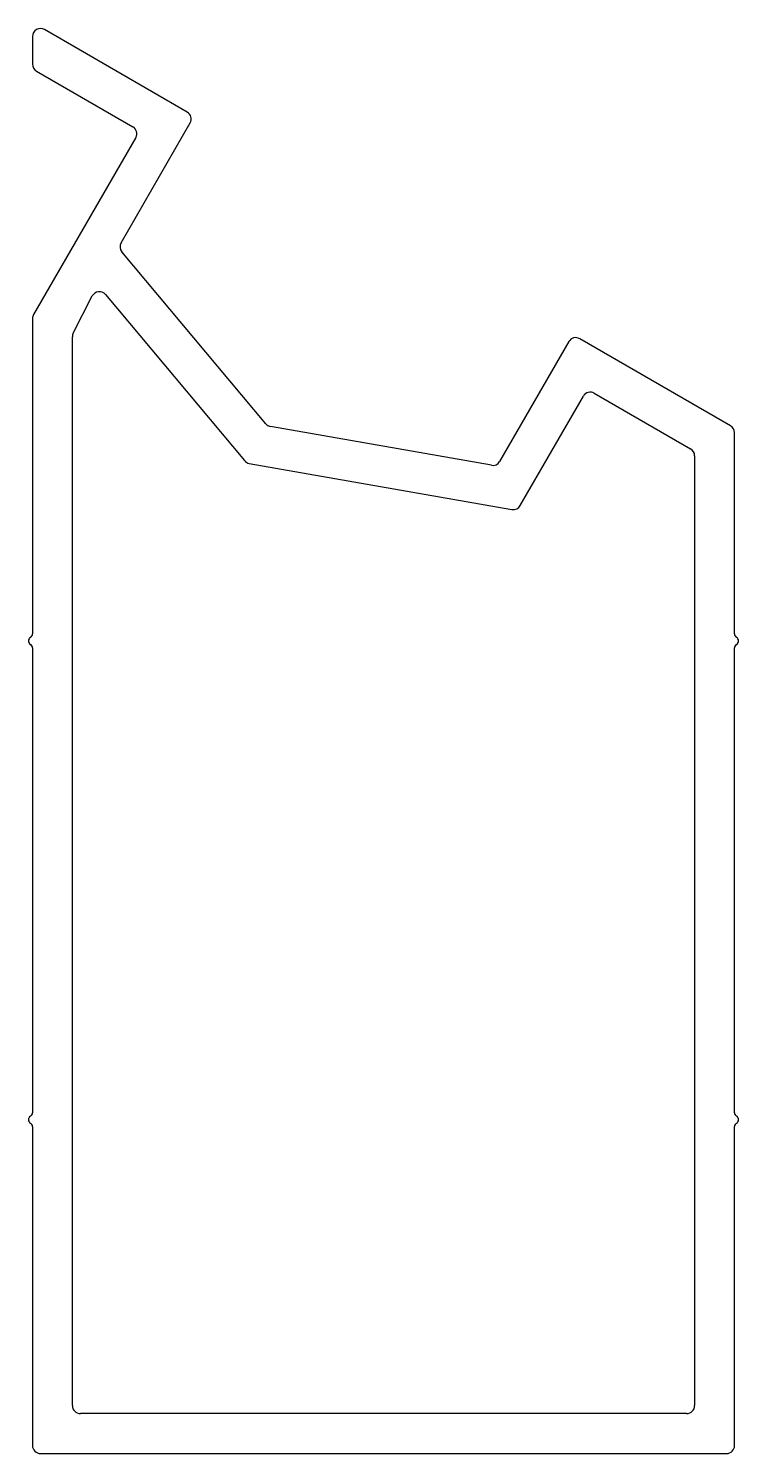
# Model space of a CAD drawing. Extents: x 2168.1 to 2212.6, y 2289 to 2378.3.
import ezdxf

# ---------------------------------------------------------------- set-up
doc = ezdxf.new("R2010")
doc.units = 0
doc.layers.get('0').update_dxf_attribs({"linetype": 'CONTINUOUS'})

msp = doc.modelspace()

# ---------------------------------------------------------------- linework, layer by layer
for p, q in [((2168.319, 2377.782), (2168.319, 2376.05)), ((2178.021, 2373.046), (2169.069, 2378.215)), ((2168.569, 2375.617), (2174.606, 2372.131)), ((2173.87, 2364.855), (2178.204, 2372.363)), ((2174.789, 2371.448), (2168.386, 2360.357)), ((2182.94, 2353.509), (2173.919, 2364.284)), ((2172.893, 2361.615), (2181.609, 2351.204)), ((2170.874, 2359.202), (2172.065, 2361.522)), ((2168.319, 2360.107), (2168.319, 2340.344)), ((2170.819, 2291.996), (2170.819, 2358.973)), ((2201.933, 2358.663), (2197.599, 2351.155)), ((2212.069, 2353.389), (2202.616, 2358.846)), ((2203.531, 2355.431), (2209.569, 2351.945)), ((2198.889, 2348.391), (2202.848, 2355.248)), ((2197.079, 2350.913), (2183.237, 2353.338)), ((2212.319, 2340.344), (2212.319, 2352.956)), ((2181.907, 2351.033), (2198.37, 2348.148)), ((2209.819, 2351.512), (2209.819, 2291.996)), ((2168.319, 2339.478), (2168.319, 2310.344)), ((2212.319, 2310.344), (2212.319, 2339.478)), ((2168.319, 2309.478), (2168.319, 2289.496)), ((2212.319, 2289.496), (2212.319, 2309.478)), ((2209.319, 2291.496), (2171.319, 2291.496)), ((2168.819, 2288.996), (2211.819, 2288.996))]:
    msp.add_line(p, q)
for centre, radius, start, end in [((2168.819, 2377.782), 0.5, 60, 180), ((2168.819, 2376.05), 0.5, 180, 240), ((2177.771, 2372.613), 0.5, 330, 60), ((2174.356, 2371.698), 0.5, 330, 60), ((2174.303, 2364.605), 0.5, 150, 219.93693), ((2172.51, 2361.294), 0.5, 39.93693, 152.8283), ((2168.819, 2360.107), 0.5, 150, 180), ((2171.319, 2358.973), 0.5, 152.8283, 180), ((2202.366, 2358.413), 0.5, 60, 150), ((2203.281, 2354.998), 0.5, 60, 150), ((2183.324, 2353.83), 0.5, 219.93693, 260.06307), ((2211.819, 2352.956), 0.5, 0, 60), ((2209.319, 2351.512), 0.5, 0, 60), ((2181.993, 2351.525), 0.5, 219.93693, 260.06307), ((2197.166, 2351.405), 0.5, 260.06307, 330), ((2198.456, 2348.641), 0.5, 260.06307, 330), ((2168.069, 2340.344), 0.25, 300, 360), ((2212.569, 2340.344), 0.25, 180, 240), ((2168.319, 2339.911), 0.25, 120, 240), ((2168.069, 2339.478), 0.25, 0, 60), ((2212.569, 2339.478), 0.25, 120, 180), ((2212.319, 2339.911), 0.25, 300, 60), ((2168.319, 2309.911), 0.25, 120, 240), ((2168.069, 2310.344), 0.25, 300, 360), ((2212.569, 2310.344), 0.25, 180, 240), ((2212.319, 2309.911), 0.25, 300, 60), ((2168.069, 2309.478), 0.25, 0, 60), ((2212.569, 2309.478), 0.25, 120, 180), ((2171.319, 2291.996), 0.5, 180, 270), ((2209.319, 2291.996), 0.5, 270, 0), ((2168.819, 2289.496), 0.5, 180, 270), ((2211.819, 2289.496), 0.5, 270, 0)]:
    msp.add_arc(centre, radius, start, end)

doc.saveas('drawing.dxf')
